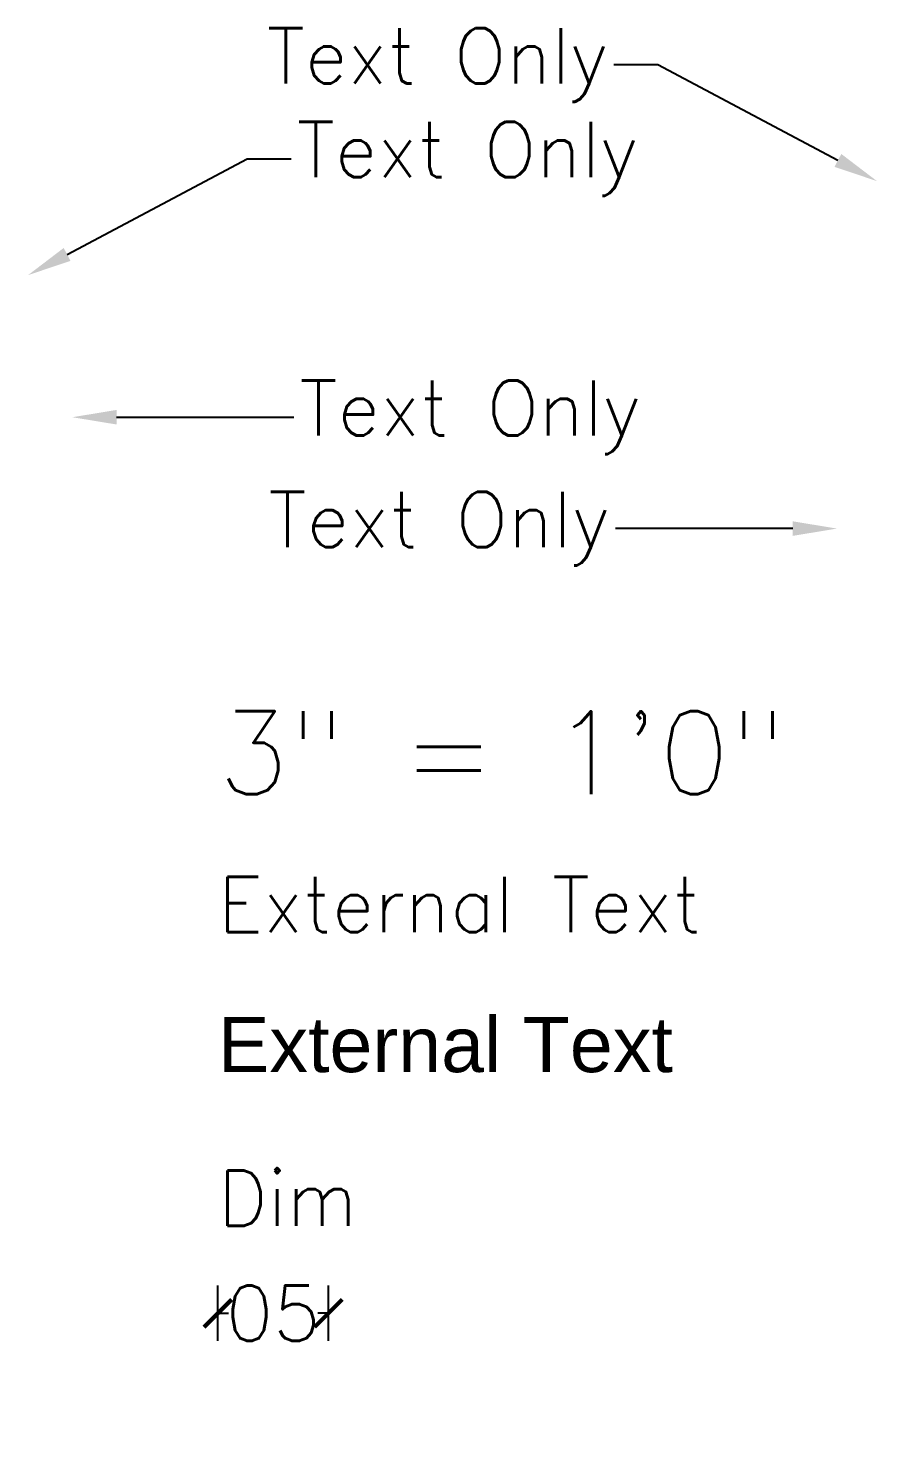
# Model space of a CAD drawing. Header units: millimetres. Extents: x 18963 to 156110, y 10619 to 121460.
# Drawn here: x 32529.9 to 32683.5, y 116852.3 to 117105.6 of the extents above; entities that cross this region are included whole.
import ezdxf
from ezdxf import colors
from ezdxf.entities.mleader import LeaderData, LeaderLine
from ezdxf.math import Vec2, Vec3

# ---------------------------------------------------------------- set-up
doc = ezdxf.new("R2010")
doc.units = ezdxf.units.MM
doc.header["$MEASUREMENT"] = 0
doc.layers.get('Defpoints').update_dxf_attribs({"color": 8})
for name, color, linetype in [('Dim_Int_3_1', 4, 'Continuous'), ('Dim_Int_⅛_1', 4, 'Continuous'), ('Txt_Arc', 95, 'Continuous')]:
    doc.layers.add(name, color=color, linetype=linetype)
doc.styles.add('ARIAL', font='arial.ttf')
doc.styles.add('MSA_Standard', font='romans.shx')
doc.dimstyles.new('Msa_3_1', dxfattribs={"dimscale": 5, "dimtxt": 2, "dimasz": 1, "dimexe": 1, "dimexo": 0, "dimgap": 0, "dimtad": 0, "dimdec": 0, "dimlfac": 0.03937, "dimzin": 0, "dimdsep": 46, "dimlunit": 4, "dimtxsty": 'MSA_Standard', "dimblk": 'ARCHTICK', "dimcen": 0.09, "dimclrd": 4, "dimclre": 4, "dimclrt": 6, "dimadec": 0, "dimazin": 0, "dimtfac": 1, "dimtdec": 0, "dimtofl": 0, "dimtmove": 0, "dimatfit": 3, "dimfxl": 0, "dimtolj": 1, "dimtzin": 0, "dimlwd": -1, "dimlwe": -1, "dimarcsym": 0})

# ---------------------------------------------------------------- blocks, each defined once
blk = doc.blocks.new('_ArchTick')
at = {"linetype": 'ByBlock', "const_width": 0.15}
blk.add_lwpolyline([(-0.5, -0.5), (0.5, 0.5)], dxfattribs=at)
blk = doc.blocks.new('*D5')
at = {"layer": 'Defpoints', "color": 0, "transparency": 16777216}
for p in [(32584.27, 116873.22), (32564.27, 116852.29), (32584.27, 116852.29)]:
    blk.add_point(p, dxfattribs=at)
at = {"layer": 'Dim_Int_3_1', "color": 4, "transparency": 16777216}
for p, q in [((32564.27, 116868.22), (32564.27, 116878.22)), ((32584.27, 116868.22), (32584.27, 116878.22)), ((32564.27, 116873.22), (32566.18, 116873.22)), ((32584.27, 116873.22), (32582.37, 116873.22))]:
    blk.add_line(p, q, dxfattribs=at)
at = {"layer": 'Dim_Int_3_1', "color": 4, "transparency": 16777216, "xscale": 5, "yscale": 5, "zscale": 5, "rotation": 180}
blk.add_blockref('_ArchTick', (32564.27, 116873.22), dxfattribs=at)
at = {"layer": 'Dim_Int_3_1', "color": 4, "transparency": 16777216, "xscale": 5, "yscale": 5, "zscale": 5}
blk.add_blockref('_ArchTick', (32584.27, 116873.22), dxfattribs=at)
at = {"layer": 'Dim_Int_3_1', "color": 6, "transparency": 16777216, "insert": (32574.27, 116873.22), "char_height": 10, "attachment_point": 5, "style": 'MSA_Standard'}
blk.add_mtext('\\A1;05', dxfattribs=at)

msp = doc.modelspace()

# ---------------------------------------------------------------- texts
at = {"layer": 'Dim_Int_⅛_1', "insert": (32564.27, 116899.01), "char_height": 10, "width": 21.4286, "attachment_point": 1, "style": 'MSA_Standard'}
msp.add_mtext('Dim', dxfattribs=at)
at = {"layer": 'Txt_Arc', "style": 'MSA_Standard'}
msp.add_text('3" = 1\'0"', height=15, dxfattribs=at).set_placement((32564.27, 116967.09))
at = {"layer": 'Txt_Arc', "char_height": 10, "width": 175.8233, "attachment_point": 1}
for insert, style in [((32564.27, 116952.15), 'MSA_Standard'), ((32564.27, 116926.82), 'ARIAL')]:
    msp.add_mtext('External Text', dxfattribs=dict(at, insert=insert, style=style))

# ---------------------------------------------------------------- dimensions: what is measured, and where the dimension line sits
at = {"layer": 'Dim_Int_3_1'}
dim = msp.add_linear_dim(base=(32584.27, 116873.22), p1=(32564.27, 116852.29), p2=(32584.27, 116852.29), text='05', dimstyle='Msa_3_1', dxfattribs=at)
dim.commit()
dim.dimension.update_dxf_attribs({"geometry": '*D5', "text_midpoint": (32574.27, 116873.22)})

# ---------------------------------------------------------------- leaders
at = {"layer": 'Txt_Arc'}
ml = msp.add_multileader_mtext('Standard', dxfattribs=at)
ml.set_content('{\\Fsimplex|c0;Text Only}', color=256, style='MSA_Standard')
ml.set_leader_properties()
ml.build(insert=Vec2(0, 0))
ml.multileader.update_dxf_attribs({"arrow_head_size": 8})
ctx = ml.context
ctx.base_point, ctx.char_height, ctx.arrow_head_size, ctx.landing_gap_size, ctx.plane_origin = Vec3(32563.27, 117098.98), 10, 8, 1, Vec3(32683.47, 117090.75)
ctx.text_align_type = 2
notes = []
notes.append((ctx, [(0, (1, 1, 0), (32643.85, 117098.98), (-1, 0), 8, [(0, [(32683.47, 117077.95)], 0, [])])]))
ctx.mtext.insert, ctx.mtext.width, ctx.mtext.alignment, ctx.mtext.flow_direction = Vec3(32634.85, 117105.64), 70.5762, 3, 5
ml = msp.add_multileader_mtext('Standard', dxfattribs=at)
ml.set_content('{\\Fsimplex|c0;Text Only}', color=256, style='MSA_Standard')
ml.set_leader_properties()
ml.build(insert=Vec2(0, 0))
ml.multileader.update_dxf_attribs({"text_right_attachment_type": 6, "arrow_head_size": 8})
ctx = ml.context
ctx.base_point, ctx.char_height, ctx.arrow_head_size, ctx.landing_gap_size, ctx.plane_origin = Vec3(32577.55, 117081.98), 10, 8, 1, Vec3(32529.93, 117073.75)
ctx.right_attachment = 6
notes.append((ctx, [(0, (1, 1, 0), (32569.55, 117081.98), (1, 0), 8, [(0, [(32529.93, 117060.95)], 0, [])])]))
ctx.mtext.insert, ctx.mtext.flow_direction = Vec3(32578.55, 117088.65), 5
ml = msp.add_multileader_mtext('Standard', dxfattribs=at)
ml.set_content('{\\Fsimplex|c0;Text Only}', color=256, style='MSA_Standard')
ml.set_leader_properties()
ml.build(insert=Vec2(0, 0))
ml.multileader.update_dxf_attribs({"has_dogleg": 0, "text_right_attachment_type": 6, "dogleg_length": 1, "arrow_head_size": 8})
ctx = ml.context
ctx.base_point, ctx.char_height, ctx.arrow_head_size, ctx.landing_gap_size, ctx.plane_origin = Vec3(32578.03, 117035.26), 10, 8, 1, Vec3(32537.94, 117035.26)
ctx.right_attachment = 6
notes.append((ctx, [(0, (1, 1, 0), (32577.03, 117035.26), (1, 0), 1, [(0, [(32537.94, 117035.26)], 0, [])])]))
ctx.mtext.insert, ctx.mtext.width, ctx.mtext.flow_direction = Vec3(32579.03, 117041.93), 70.5762, 5
ml = msp.add_multileader_mtext('Standard', dxfattribs=at)
ml.set_content('{\\Fsimplex|c0;Text Only}', color=256, style='MSA_Standard')
ml.set_leader_properties()
ml.build(insert=Vec2(0, 0))
ml.multileader.update_dxf_attribs({"has_dogleg": 0, "dogleg_length": 1, "arrow_head_size": 8})
ctx = ml.context
ctx.base_point, ctx.char_height, ctx.arrow_head_size, ctx.landing_gap_size, ctx.plane_origin = Vec3(32563.58, 117015.12), 10, 8, 1, Vec3(32676.24, 117015.12)
ctx.text_align_type = 2
notes.append((ctx, [(0, (1, 1, 0), (32637.16, 117015.12), (-1, 0), 1, [(0, [(32676.24, 117015.12)], 0, [])])]))
ctx.mtext.insert, ctx.mtext.width, ctx.mtext.alignment, ctx.mtext.flow_direction = Vec3(32635.16, 117021.78), 70.5762, 3, 5
for ctx, leaders in notes:
    for number, flags, end, landing, length, lines in leaders:
        leader = LeaderData()
        leader.index, (leader.has_last_leader_line, leader.has_dogleg_vector, leader.attachment_direction) = number, flags
        leader.last_leader_point, leader.dogleg_vector, leader.dogleg_length = Vec3(end), Vec3(landing), length
        for number, points, colour, breaks in lines:
            line = LeaderLine()
            line.index, line.vertices, line.color, line.breaks = number, Vec3.list(points), colors.encode_raw_color(colour), breaks
            leader.lines.append(line)
        ctx.leaders.append(leader)

doc.saveas('drawing.dxf')
